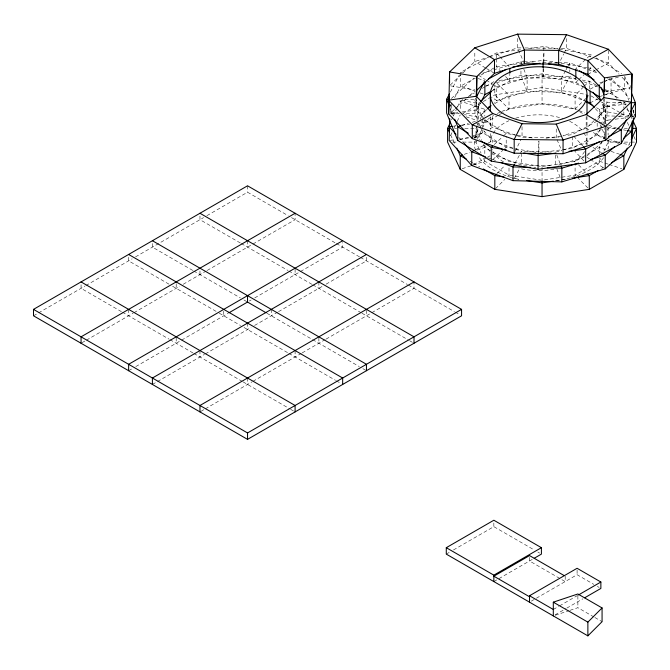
<?xml version="1.0" encoding="UTF-8"?>
<svg xmlns="http://www.w3.org/2000/svg" width="670" height="670" viewBox="0 0 670 670"><rect width="100%" height="100%" fill="white"/><g stroke="black" fill="none" stroke-linecap="round" stroke-linejoin="round"><path stroke-width="0.5" stroke-dasharray="3.35 2.51" d="M476.538 99.587L476.203 109.98L484.829 119M604.231 98.892L603.829 111.362L595.002 119.821M538.161 153.464L538.831 141.177M543.094 62.871L543.705 51.615M543.764 50.593L543.99 46.498L558.236 48.977M543.538 68.415L543.094 76.606L509.795 81.112L492.877 90.282M543.872 62.276L543.99 52.386M450.257 112.627L450.868 104.562M451.17 114.269L451.32 104.403M477.048 121.102L478.388 103.448L479.921 102.058M477.526 128.598L476.898 136.906L479.645 139.955M478.229 119.26L478.388 103.448L459.344 99.981M604.583 124.319L605.914 106.664L601.794 102.091M604.658 137.007L604.499 139.084L604.424 128.355M605.68 123.506L605.914 106.664L626.442 104.034M632.555 117.217L633.091 110.165M451.513 119.922L452.828 117.099M453.263 116.161L457.191 107.694M457.627 106.756L460.248 101.111L462.903 99.579M450.642 135.533L451.957 132.71M454.134 128.004L455.441 125.189M457.191 121.429L460.248 114.846M477.233 125.659L475.968 128.38L475.968 138.188M477.651 124.746L478.497 122.928M480.181 119.293L484.82 109.302L460.248 101.111L460.248 109.939M604.75 135.65L599.273 147.459L599.273 154.318M607.28 130.198L608.125 128.38L607.28 126.563M600.538 158.463L599.273 161.185L575.086 175.146L543.077 180.104M603.905 151.194L608.125 142.107L608.125 140.147M628.644 145.306L630.83 140.6M515.104 151.353L521.118 139.31M560.48 60.442L563.713 53.96M564.173 53.031L566.485 48.399L566.485 38.592M450.382 92.083L459.327 74.973M450.382 105.818L451.789 103.113M454.62 97.711L460.742 85.995L460.742 72.268L488.162 57.402M475.918 98.004L474.971 99.805L474.971 113.54L477.316 119.302M480.625 102.736L474.971 113.54L462.819 113.314M597.648 120.206L607.062 102.2L605.889 99.319M600.002 129.436L597.179 134.838L572.247 148.355L539.953 152.727M600.471 128.54L601.886 125.834M602.355 124.938L607.062 115.935L607.062 102.2L625.303 102.535M628.36 116.228L629.775 113.523M514.895 163.455L519.635 154.778M520.113 153.907L521.536 151.303L553.638 152.115M565.539 70.727L561.276 78.541L561.276 92.267L584.357 100.76M566.016 69.856L567.44 67.251M567.909 66.38L569.81 62.913L598.285 73.382M514.426 178.053L519.635 168.505M576.677 79.169L569.81 76.64L561.276 92.267L527.106 91.405L496.763 100.525L494.468 102.602M496.947 173.48L504.753 165.674M583.595 86.832L575.086 95.341L575.086 109.076L578.671 111.145M584.307 86.12L589.273 81.154L597.255 85.76M495.524 188.63L504.753 179.409M507.584 176.57L509.007 175.146L509.007 166.319M585.722 98.431L575.086 109.076L542.047 103.959L509.007 109.076L503.631 112.175M586.434 97.72L588.562 95.592M450.315 84.99L462.191 73.616M462.937 72.904L474.812 61.523L488.74 57.076M594.265 120.525L586.175 128.28L562.993 135.675M494.234 144.569L502.458 136.906M503.212 136.211L506.202 133.43L516.436 135.214M492.743 159.686L503.957 149.243M504.703 148.547L506.202 147.157L506.202 136.37M578.084 80.224L575.84 82.309L543.094 76.606L543.094 68.759M578.83 79.529L584.064 74.655M589.298 69.78L590.798 68.39L590.798 66.422M451.32 98.523L473.732 78.214M454.411 109.453L451.32 112.25L459.344 113.716M455.181 108.749L466.002 98.951M469.863 95.45L474.502 91.246M492.174 90.961L496.763 86.79L527.106 77.678L561.276 78.541L583.394 86.673M486.805 109.545L478.388 117.183L464.352 114.629M601.358 129.168L586.049 143.045L562.557 150.105M586.811 156.085L602.129 142.208M617.581 143.924L619.901 141.822M33.5 315.796L84.981 286.073M85.877 285.554L132.149 258.838M135.549 256.878L203.563 217.608M206.896 215.681L247.54 192.223L288.175 215.681M468.221 96.505L474.427 92.929M482.408 88.323L485.063 86.782M485.951 86.271L494.82 81.154M462.903 113.305L482.408 102.049M483.296 101.538L494.82 94.88L542.047 87.577L587.221 94.562M494.678 103.615L509.007 95.341L542.047 90.232L575.086 95.341L584.935 101.028M81.958 342.739L85.551 340.661M86.447 340.142L133.112 313.2M134.008 312.681L179.711 286.299M183.237 284.264L206.26 270.973M207.156 270.454L252.021 244.55M252.925 244.031L295.102 219.685L295.102 213.261M498.254 115.282L484.82 123.037L475.968 142.107L481.026 153.011M499.15 114.763L502.734 112.694M128.632 370.711L132.216 368.642M135.809 366.574L180.682 340.661M181.578 340.142L228.16 313.25M249.332 301.023L251.124 299.993M254.717 297.916L299.591 272.012M300.487 271.492L342.663 247.138L342.663 242.557M152.408 384.446L204.459 354.397M205.355 353.877L251.057 327.488M254.583 325.453L277.598 312.17M278.502 311.651L322.471 286.257M326.064 284.189L366.448 260.873L366.448 256.283M601.685 168.446L603.452 167.416M200.874 411.388L204.459 409.311M205.355 408.8L252.021 381.858M252.925 381.339L301.266 353.425M302.145 352.914L325.168 339.623M326.064 339.112L370.937 313.2M371.833 312.681L414.01 288.334L414.01 281.911M446.287 554.115L449.88 552.038M453.464 549.969L493.849 526.654L534.233 549.969M493.849 581.577L532.441 559.291M531.31 601.141L577.088 574.709L593.821 584.374M553.303 609.482L558.688 606.375M559.584 605.856L577.532 595.488M555.103 614.867L565.865 608.645M566.77 608.125L582.917 598.804M474.084 137.643L484.745 131.714M490.08 128.749L492.743 127.267L516.176 135.424M587.925 74.337L595.035 70.384M595.923 69.889L608.368 62.972L608.368 50.217M489.075 56.908L496.386 52.947L521.218 49.58M475.365 78.072L460.742 85.995L475.214 91.179M480.851 75.099L496.386 66.673L522.257 63.173M597.179 121.111L572.247 134.628L563.16 135.851M475.407 149.837L484.502 145.022M488.137 143.104L492.685 140.692L521.536 151.303M590.119 89.144L602.858 82.41M603.77 81.933L610.135 78.558M473.581 164.527L486.319 157.793M487.232 157.316L489.963 155.867M590.119 102.879L597.397 99.026M605.588 94.696L611.048 91.807L611.048 78.08L629.515 98.565M464.176 154.334L470.072 152.366M476.956 150.08L484.82 147.459L491.989 151.596M620.897 102.1L599.273 109.302L596.585 107.753M462.208 168.723L472.04 165.448M473.02 165.121L484.82 161.185L509.007 175.146L541.008 180.104M599.273 123.037L610.085 119.436M617.949 116.814L623.845 114.846L623.845 108.959M555.271 615.244L569.031 610.655M570.019 610.328L577.883 607.707L594.005 617.02M489.736 56.757L517.6 47.871L523.848 47.939M517.156 135.759L522.039 137.459L556.234 137.827L562.03 135.977M461.622 125.583L468.355 123.498M472.208 122.308L476.052 121.119M603.101 81.782L599.256 82.98L600.035 84.897M604.064 81.489L618.494 77.016M459.704 139.904L468.355 137.224M473.171 135.742L482.785 132.761L506.202 147.157L514.384 148.581M599.256 96.706L603.101 95.517M604.064 95.215L624.264 88.968L624.264 75.233M482.517 73.231L520.958 61.682L523.044 61.732M485.474 86.078L492.375 84.001M496.319 82.82L520.958 75.409L569.81 76.64M555.706 152.165L561.577 150.398M558.646 165.013L584.089 157.366M498.924 80.517L542.047 73.851L575.924 79.085M492.885 152.107L509.007 161.42L542.047 166.529L575.086 161.42L599.273 147.459L606.149 149.745M556.418 180.691L566.686 179.099M450.692 113.632L457.836 112.61M461.915 112.024L476.203 109.98L476.203 97.234M605.487 91.472L630.998 87.82M528.462 48.6L543.99 46.498L543.99 48.458M526.394 62.612L543.99 60.225L586.727 67.678M546.008 138.179L559.123 136.404M453.297 126.195L455.349 125.935M461.504 125.148L469.712 124.101M450.215 140.323L455.349 139.67M459.453 139.142L468.682 137.961M473.816 137.3L476.898 136.906L476.898 126.119M611.048 119.737L605.914 120.391L594.927 108.205M615.152 119.21L627.463 117.635M454.687 128.38L456.714 128.38M464.821 128.38L475.968 128.38L481.445 140.189M615.219 128.38L608.125 128.38L608.125 135.248M624.34 128.38L627.38 128.38M452.66 142.107L457.727 142.107M462.794 142.107L475.968 142.107L475.968 139.167M619.273 142.107L608.125 142.107L607.28 140.298M624.34 142.107L630.42 142.107M631.433 142.107L634.473 142.107M524.886 47.947L560.246 48.332M561.284 48.34L566.485 48.399L590.84 56.875M464.846 99.621L474.971 99.805L482.392 118.071M450.667 113.096L458.766 113.238M615.169 116.078L607.062 115.935L601.601 102.477M619.222 116.153L629.348 116.337M630.361 116.354L633.401 116.413M524.082 61.757L535.514 62.05M542.784 62.226L557.34 62.595M558.378 62.62L569.81 62.913L569.81 65.853M523.605 165.088L552.599 165.817M533.789 167.45L535.866 167.508M582.088 80.04L589.273 81.154L589.273 89.001M512.274 178.304L518.429 179.258M450.583 85.869L474.821 89.897M616.961 113.548L603.829 111.362L603.829 97.636M620.998 114.218L629.08 115.567M559.249 49.161L590.798 54.655L592.556 55.736M587.741 67.854L590.798 68.39L596.082 71.64M517.458 135.39L533.831 138.246M515.406 148.765L536.896 152.509M607.43 126.94L615.454 128.397M623.469 129.863L626.475 130.407M607.43 140.667L619.457 142.861M623.469 143.589L629.482 144.686M611.065 151.386L618.929 154.008M466.144 116.814L476.956 120.416M480.884 121.722L484.82 123.037L484.82 120.098M608.117 164.133L599.273 161.185L599.273 158.246M609.097 164.46L621.877 168.723M594.734 58.223L608.368 62.972L619.114 74.203M460.742 72.268L462.677 72.955M478.112 78.482L484.862 80.903M608.754 125.248L616.475 128.012M480.038 92.904L484.862 94.629M604.893 137.601L597.179 134.838L597.179 130.918M608.754 138.983L619.365 142.777M583.553 81.698L598.285 87.117M605.152 89.646L611.048 91.807L617.204 98.641M488.455 157.902L491.403 158.983M492.383 159.343L496.311 160.792M605.228 90.366L620.303 99.068M591.049 95.91L598.134 100.006M601.685 102.049L620.303 112.795M621.182 113.305L623.845 114.846L625.587 118.607M579.558 111.656L583.143 113.724M469.997 161.277L472.651 162.81M473.539 163.321L479.745 166.905M291.509 217.608L336.038 243.319M336.382 243.512L359.522 256.878M360.427 257.397L407.385 284.507M408.29 285.026L454.394 311.651M455.257 312.145L459.779 314.758M240.354 242.992L199.97 219.685L199.97 215.095M241.259 243.512L287.924 270.454M288.82 270.973L311.835 284.264M312.714 284.775L361.063 312.681M361.959 313.2L408.625 340.142M409.521 340.661L414.01 343.258M192.792 270.454L152.408 247.138L152.408 240.723M193.689 270.973L240.354 297.916M243.947 299.993L247.54 302.061M266.911 313.25L311.701 339.112M312.605 339.623L359.271 366.574M362.855 368.642L365.552 370.2M169.016 284.189L128.632 260.873L128.632 254.449M172.6 286.257L218.37 312.681M219.266 313.2L240.488 325.453M244.014 327.488L287.924 352.839M288.82 353.358L335.486 380.3M336.382 380.82L340.871 383.408M121.446 311.651L81.062 288.334L81.062 281.911M122.342 312.17L169.016 339.112M169.912 339.623L192.927 352.914M193.806 353.425L242.155 381.339M243.051 381.858L289.716 408.8M290.613 409.311L295.102 411.908M537.826 552.038L539.618 553.077M597.347 586.401L599.106 587.423M594.901 617.531L602.07 621.668M485.549 67.963L474.812 61.523L474.812 50.736M486.445 68.499L494.494 73.323M588.855 129.888L586.175 128.28L586.175 116.505M593.335 132.568L604.072 139.008M596.082 57.905L621.618 73.608M607.531 78.675L624.264 88.968L628.887 100.332M577.573 69.647L575.84 68.583L590.798 54.655L590.798 56.615M583.645 87.108L575.84 82.309L575.84 78.39M483.656 119.561L506.202 133.43L506.202 135.39M472.752 135.977L478.037 139.226M478.464 75.266L485.432 79.655M486.303 80.207L492.408 84.052M493.279 84.596L496.763 86.79L496.763 100.525L491.537 97.234M587.791 144.142L586.049 143.045L586.049 145.005M593.017 147.442L601.735 152.928M586.92 157.324L589.533 158.974M590.404 159.527L603.477 167.76M496.947 83.281L509.007 95.341L509.007 109.076L494.82 94.88L494.82 86.053M578.629 164.962L587.146 173.48M576.502 176.57L575.086 175.146L575.086 163.38M577.213 177.274L587.85 187.918M621.978 77.192L632.011 87.678M485.549 119.754L492.743 127.267L492.743 113.532M499.209 55.987L496.386 52.947L496.386 57.846M499.912 56.741L509.091 66.623M573.654 136.144L582.833 146.027M501.328 71.992L496.386 66.673L496.386 58.826M505.557 76.556L509.795 81.112L509.795 74.244M573.654 149.879L584.24 161.277M619.943 101.673L624.046 106.229M626.777 109.26L629.515 112.292M478.958 125.466L476.898 123.18L476.898 125.139M483.765 130.792L492.685 140.692L492.685 143.64M483.765 144.527L489.938 151.378M458.766 137.35L463.556 142.66M624.281 102.058L626.467 106.756M626.902 107.694L630.83 116.161M631.266 117.099L632.137 118.975M627.338 122.367L629.08 126.127M633.879 136.471L635.629 140.231M606.861 125.659L599.273 109.302L599.273 121.077M600.111 124.855L601.802 128.489M602.221 129.394L604.75 134.846M483.556 144.728L484.82 147.459L484.82 155.298M483.556 158.463L484.82 161.185L484.82 159.226M450.642 134.963L455.441 145.306M524.434 63.776L517.6 47.871L517.6 38.064M557.038 139.703L561.862 150.926M624.649 76.179L630.034 89.445M633.117 110.759L633.887 112.661M478.882 123.146L480.055 126.035M480.44 126.99L482.785 132.761L482.785 127.861M449.696 106.873L453.54 116.345M521.687 63.558L520.958 61.682L520.958 63.642M523.848 69.211L527.106 77.678L527.106 91.405L520.958 75.409L520.958 70.509M556.795 154.988L560.765 165.339M556.795 168.723L560.405 178.128M633.619 109.98L633.619 116.848M623.845 101.111L623.845 107.979M597.179 123.071L597.179 126.99M587.004 116.354L587.004 130.985M587.004 132.032L587.004 143.522M577.883 595.94L577.883 607.707M577.088 570.12L577.088 574.709M572.247 136.588L572.247 148.355M569.81 69.78L569.81 71.74M565.195 576.183L565.195 581.577L529.526 560.974L529.526 557.381M556.234 129L556.234 137.827M555.706 155.105L555.706 165.9M542.047 73.851L542.047 103.959M542.047 166.529L542.047 180.264M538.948 141.094L538.948 152.869M522.039 126.672L522.039 137.459M521.536 153.263L521.536 165.038L492.685 154.427L492.685 149.519M493.849 522.985L493.849 526.654M490.348 116.882L490.348 129.419M490.348 133.598L490.348 141.956A48.349 27.914 0 0 1 508.949 120.726M484.82 109.302L484.82 116.17M482.785 119.034L482.785 126.881M366.448 310.294L366.448 315.796M318.887 281.911L318.887 288.334M318.887 337.755L318.887 343.258M295.102 269.097L295.102 274.599M295.102 350.569L295.102 356.984M271.316 309.373L271.316 315.796M247.54 185.799L247.54 192.223M247.54 240.723L247.54 247.138M247.54 323.108L247.54 329.523M247.54 378.022L247.54 384.446M223.755 311.207L223.755 315.796M199.97 270.931L199.97 274.599M199.97 350.569L199.97 356.984M176.193 283.745L176.193 288.334M176.193 337.755L176.193 343.258M128.632 309.373L128.632 315.796M608.645 140.306A67.268 38.835 0 0 1 607.891 149.05M603.603 157.693A67.268 38.835 0 0 1 571.116 177.625M570.195 177.885A67.268 38.835 0 0 1 554.475 180.858M518.714 179.292A67.268 38.835 0 0 1 512.617 177.818M511.62 177.542A67.268 38.835 0 0 1 478.028 155.591M475.507 150.239A67.268 38.835 0 0 1 474.31 141.127M474.695 138.288A67.268 38.835 0 0 1 478.874 128.598M479.427 127.819A67.268 38.835 0 0 1 493.631 115.475M497.282 113.498A67.268 38.835 0 0 1 500.909 111.789M501.855 111.388A67.268 38.835 0 0 1 577.188 109.83M579.022 110.517A67.268 38.835 0 0 1 584.642 112.954M583.846 132.786A48.349 27.914 0 0 1 586.811 145.34M584.592 151.487A48.349 27.914 0 0 1 571.887 163.019M553.923 169.225A48.349 27.914 0 0 1 518.932 168.212M503.547 161.914A48.349 27.914 0 0 1 492.475 150.959M515.691 118.18A48.349 27.914 0 0 1 563.118 118.657M569.617 121.287A48.349 27.914 0 0 1 583.252 131.931"/><path stroke-width="1" d="M448.657 113.925L449.57 71.966L474.812 47.796L517.6 34.136L566.485 34.672L608.368 49.237L632.011 73.943L631.098 115.902L605.856 140.08L563.068 153.732L514.183 153.204L472.3 138.631L448.657 113.925L449.235 96.153M631.098 115.902L632.011 73.943L604.474 77.888L603.829 97.636L586.175 114.545L556.234 124.101L522.039 123.732L492.743 113.532L476.203 96.254L476.839 76.506L494.494 59.596L524.434 50.041L558.629 50.409L587.925 60.602L604.474 77.888L604.474 91.623L587.925 74.337L558.629 64.144L524.434 63.776L494.494 73.323L476.839 90.241L476.638 96.472M538.161 153.464L538.052 169.242L585.655 162.793L621.299 143.472L635.428 116.446L635.428 102.719L631.576 93.239M449.796 118.665L449.193 140.457L471.764 165.49L513.002 180.657L561.845 181.888L605.219 168.857L631.492 145.047L633.544 117.853M632.254 121.245L631.492 131.32L631.492 145.047M449.771 123.682L447.594 128.38L447.594 142.107L460.248 169.376L494.82 189.342L542.047 196.645L589.273 189.342L623.845 169.376L636.5 142.107L636.5 128.38L633.008 120.86M627.338 148.129L623.845 155.649L623.845 169.376M631.266 139.661L636.5 128.38L632.447 128.38M522.039 123.732L514.183 139.469L514.183 153.204M566.485 34.672L558.629 50.409L558.629 64.144M449.436 93.884L446.614 99.294L446.614 113.021L457.778 140.507L491.244 161.085L538.052 169.242M476.387 97.108L484.393 81.799M481.094 101.832L484.862 94.629L484.862 81.882M626.475 119.83L621.299 129.737L621.299 143.472M630.721 111.723L635.428 102.719L631.375 102.644M514.426 164.326L513.002 166.93L513.002 180.657M496.236 174.192L494.82 175.607L494.82 189.342M534.233 558.261L541.41 554.115L541.41 547.692L493.849 520.23L446.287 547.692L446.287 554.115L587.875 635.864L587.875 622.129L602.07 607.941L577.883 593.98L553.303 602.171L553.303 615.898M587.875 635.864L602.07 621.668L602.07 607.941M492.743 145.959L491.244 147.35L491.244 161.085M480.683 101.371L491.403 91.648M487.576 108.85L490.641 106.078M614.49 146.722L605.219 155.13L590.438 159.569M623.762 138.322L631.492 131.32L627.48 130.591M33.5 309.373L247.54 185.799L461.571 309.373L461.571 315.796L247.54 439.369L33.5 315.796L33.5 309.373L247.54 432.946L461.571 309.373M295.102 213.261L81.062 336.834L81.062 343.258M488.405 107.233L491.093 105.684M342.663 240.723L128.632 364.296L128.632 370.711M229.04 312.739L247.54 302.061L266.032 312.739M366.448 254.449L152.408 378.022L152.408 384.446M598.134 170.49L589.273 175.607L572.842 178.153M611.434 162.81L623.845 155.649L619.909 154.334M414.01 281.911L199.97 405.484L199.97 411.908M446.287 547.692L493.849 575.153L541.41 547.692M529.526 602.171L529.526 595.747L577.088 568.286L600.873 582.021L600.873 588.436L584.717 597.766M578.436 594.977L600.873 582.021M492.743 113.532L472.3 124.905L472.3 138.631M608.368 49.237L587.925 60.602L587.925 74.337M488.422 78.968L506.235 69.312M484.862 94.629L491.093 91.254M599.365 141.63L585.655 149.067L569.098 151.303M608.502 136.68L621.299 129.737L617.438 128.355M474.494 150.323L471.764 151.763L471.764 165.49M462.208 154.988L460.248 155.649L460.248 169.376M460.659 125.876L457.778 126.772L457.778 140.507M578.604 163.128L561.845 168.162L547.298 167.793M553.336 181.168L542.047 182.91L526.645 180.531M476.203 96.254L448.657 100.19L472.3 124.905L514.183 139.469L563.068 139.996L605.856 126.345L631.098 102.167L603.829 97.636M512.826 66.975L540.07 63.282M555.648 153.129L538.052 155.507L523.806 153.028M452.267 126.329L449.193 126.722L456.027 134.31M449.62 128.38L447.594 128.38L449.336 132.141M449.654 99.344L446.614 99.294L449.31 105.927M530.673 167.374L513.002 166.93L501.219 162.592M504.058 177.039L494.82 175.607L483.296 168.957M548.211 63.767L569.701 67.511M506.512 150.013L491.244 147.35L480.675 140.851M586.275 101.463L590.119 102.879L594.24 107.451M485.507 156.822L471.764 151.763L464.243 143.413M586.727 102.066L593 105.684M466.446 159.234L460.248 155.649L456.756 148.129M199.97 213.261L414.01 336.834L414.01 343.258M152.408 240.723L366.448 364.296L366.448 370.711M128.632 254.449L342.663 378.022L342.663 384.446M81.062 281.911L295.102 405.484L295.102 411.908M564.308 575.672L529.526 555.589L493.849 576.183L529.526 596.777M553.303 602.171L587.875 622.129M529.526 595.747L553.303 609.482M474.812 47.796L494.494 59.596L494.494 73.323M586.175 114.545L605.856 126.345L605.856 140.08M579.307 70.71L594.047 79.78M584.508 87.644L599.256 96.706L600.814 100.55M468.347 133.271L457.778 126.772L454.695 119.193M601.735 152.928L605.219 155.13L605.219 168.857M587.85 174.192L589.273 175.607L589.273 189.342M583.537 146.78L585.655 149.067L585.655 162.793M592.866 92.192L600.42 100.567M517.6 34.136L524.434 50.041L524.434 63.776M556.234 124.101L563.068 139.996L563.068 153.732M634.658 114.553L635.428 116.446M601.208 87.778L603.938 94.512M561.125 166.277L561.845 168.162L561.845 181.888M599.256 84.939L599.256 96.706M590.119 91.112L590.119 102.879M587.004 95.467A48.349 27.914 0 0 1 513.337 118.456A48.349 27.914 0 0 1 515.691 70.124A48.349 27.914 0 0 1 587.004 95.467L587.004 114.269M575.84 69.563L575.84 77.41M543.094 62.871L543.094 67.779M542.047 180.867L542.047 196.645M509.795 68.365L509.795 73.264M493.849 575.153L493.849 581.577M490.348 93.901L490.348 111.656M476.839 90.241L476.839 76.506L449.57 71.966L449.57 82.762M247.54 295.646L247.54 302.061M247.54 432.946L247.54 439.369"/></g></svg>
